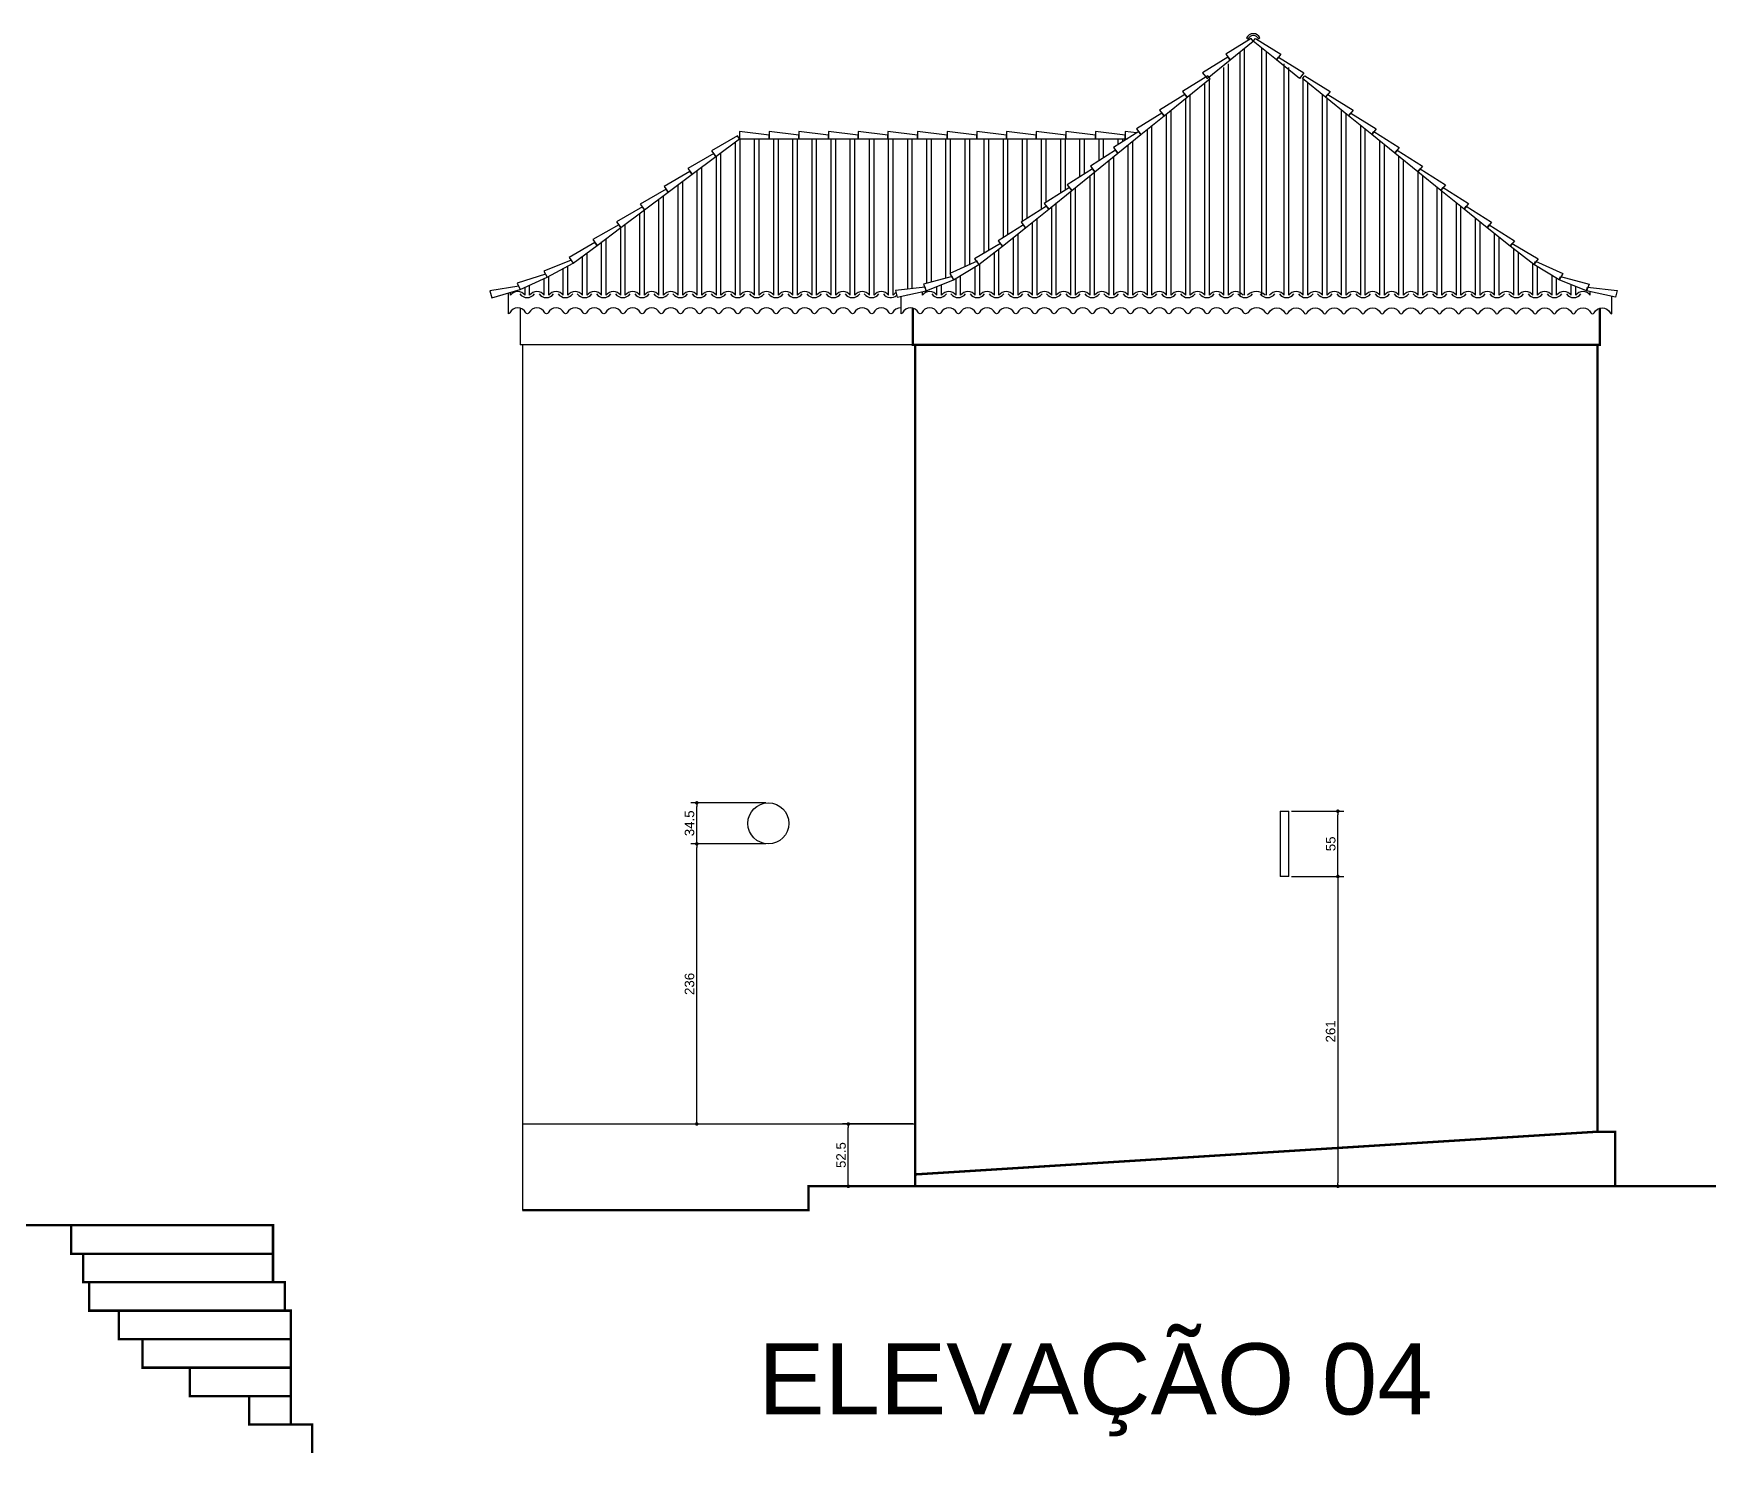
# Model space of a CAD drawing. Extents: x 2519 to 12890, y -1001 to 7229.
# Drawn here: x 11434 to 12853, y 4622 to 5819 of the extents above; entities that cross this region are included whole.
import ezdxf

# ---------------------------------------------------------------- set-up
doc = ezdxf.new("R2010")
doc.units = 0
doc.header["$PDMODE"] = 35
doc.layers.get('0').update_dxf_attribs({"linetype": 'CONTINUOUS'})
doc.layers.get('DEFPOINTS').update_dxf_attribs({"linetype": 'CONTINUOUS'})
for name, color, linetype in [('COTA', 7, 'CONTINUOUS'), ('PAREDE', 7, 'CONTINUOUS'), ('PAREDE_FINA', 7, 'CONTINUOUS')]:
    doc.layers.add(name, color=color, linetype=linetype)
doc.styles.add('TEXTO', font='ARIAL.TTF')
doc.dimstyles.new('COTA', dxfattribs={"dimtxt": 8, "dimasz": 3, "dimexe": 5, "dimexo": 2, "dimgap": 2, "dimtad": 1, "dimdec": 1, "dimdsep": 46, "dimtxsty": 'TEXTO', "dimblk1": 'DOT', "dimblk2": 'DOT', "dimsah": 1, "dimcen": 0, "dimclrd": 256, "dimclre": 256, "dimclrt": 256, "dimadec": 0, "dimazin": 0, "dimtfac": 0.6, "dimtdec": 1, "dimtmove": 0, "dimatfit": 3, "dimldrblk": 'DOT', "dimfxl": 1, "dimtolj": 1, "dimtzin": 0, "dimarcsym": 0})

# ---------------------------------------------------------------- blocks, each defined once
blk = doc.blocks.new('_DOT')
at = {"color": 0, "linetype": 'ByBlock'}
blk.add_line((-0.5, 0), (-1, 0), dxfattribs=at)
at = {"color": 0, "linetype": 'ByBlock', "const_width": 0.5}
blk.add_lwpolyline([(-0.25, 0, 1), (0.25, 0, 1)], format="xyb", close=True, dxfattribs=at)
blk = doc.blocks.new('*D1')
at = {"layer": 'COTA', "lineweight": -2}
for p, q in [((12174.9, 4900.5), (12115.5, 4900.5)), ((12120.5, 4851), (12120.5, 4897.5)), ((12088.9, 4848), (12125.5, 4848))]:
    blk.add_line(p, q, dxfattribs=at)
at = {"layer": 'DEFPOINTS', "color": 0}
for p in [(12120.5, 4900.5), (12176.9, 4900.5), (12086.9, 4848)]:
    blk.add_point(p, dxfattribs=at)
at = {"layer": 'COTA', "lineweight": -2, "xscale": 3, "yscale": 3, "zscale": 3}
for p, rotation in [((12120.5, 4900.5), 90), ((12120.5, 4848), 270)]:
    blk.add_blockref('_DOT', p, dxfattribs=dict(at, rotation=rotation))
at = {"layer": 'COTA', "insert": (12114.4, 4874.3), "char_height": 8, "attachment_point": 5, "rotation": 90, "style": 'TEXTO'}
blk.add_mtext('\\A1;52.5', dxfattribs=at)
blk = doc.blocks.new('*D2')
at = {"layer": 'COTA', "lineweight": -2}
for p, q in [((12051.1, 5136.5), (11987.8, 5136.5)), ((11992.8, 4903.5), (11992.8, 5133.5)), ((11847.9, 4900.5), (11997.8, 4900.5))]:
    blk.add_line(p, q, dxfattribs=at)
at = {"layer": 'DEFPOINTS', "color": 0}
for p in [(11992.8, 5136.5), (12053.1, 5136.5), (11845.9, 4900.5)]:
    blk.add_point(p, dxfattribs=at)
at = {"layer": 'COTA', "lineweight": -2, "xscale": 3, "yscale": 3, "zscale": 3}
for p, rotation in [((11992.8, 5136.5), 90), ((11992.8, 4900.5), 270)]:
    blk.add_blockref('_DOT', p, dxfattribs=dict(at, rotation=rotation))
at = {"layer": 'COTA', "insert": (11986.7, 5018.5), "char_height": 8, "attachment_point": 5, "rotation": 90, "style": 'TEXTO'}
blk.add_mtext('\\A1;236', dxfattribs=at)
blk = doc.blocks.new('*D3')
at = {"layer": 'COTA', "lineweight": -2}
for p, q in [((12051.1, 5171), (11987.8, 5171)), ((11992.8, 5139.5), (11992.8, 5168)), ((12051.1, 5136.5), (11987.8, 5136.5))]:
    blk.add_line(p, q, dxfattribs=at)
at = {"layer": 'DEFPOINTS', "color": 0}
for p in [(11992.8, 5171), (12053.1, 5171), (12053.1, 5136.5)]:
    blk.add_point(p, dxfattribs=at)
at = {"layer": 'COTA', "lineweight": -2, "xscale": 3, "yscale": 3, "zscale": 3}
for p, rotation in [((11992.8, 5171), 90), ((11992.8, 5136.5), 270)]:
    blk.add_blockref('_DOT', p, dxfattribs=dict(at, rotation=rotation))
at = {"layer": 'COTA', "insert": (11986.7, 5153.8), "char_height": 8, "attachment_point": 5, "rotation": 90, "style": 'TEXTO'}
blk.add_mtext('\\A1;34.5', dxfattribs=at)
blk = doc.blocks.new('*D4')
at = {"layer": 'COTA', "lineweight": -2}
for p, q in [((12493.9, 5109), (12538.1, 5109)), ((12533.1, 5106), (12533.1, 4851)), ((12764.9, 4848), (12528.1, 4848))]:
    blk.add_line(p, q, dxfattribs=at)
at = {"layer": 'DEFPOINTS', "color": 0}
for p in [(12491.9, 5109), (12533.1, 4848), (12766.9, 4848)]:
    blk.add_point(p, dxfattribs=at)
at = {"layer": 'COTA', "lineweight": -2, "xscale": 3, "yscale": 3, "zscale": 3}
for p, rotation in [((12533.1, 5109), 90), ((12533.1, 4848), 270)]:
    blk.add_blockref('_DOT', p, dxfattribs=dict(at, rotation=rotation))
at = {"layer": 'COTA', "insert": (12527, 4978.5), "char_height": 8, "attachment_point": 5, "rotation": 90, "style": 'TEXTO'}
blk.add_mtext('\\A1;261', dxfattribs=at)
blk = doc.blocks.new('*D5')
at = {"layer": 'COTA', "lineweight": -2}
for p, q in [((12493.9, 5164), (12538.1, 5164)), ((12533.1, 5112), (12533.1, 5161)), ((12493.9, 5109), (12538.1, 5109))]:
    blk.add_line(p, q, dxfattribs=at)
at = {"layer": 'DEFPOINTS', "color": 0}
for p in [(12491.9, 5164), (12533.1, 5164), (12491.9, 5109)]:
    blk.add_point(p, dxfattribs=at)
at = {"layer": 'COTA', "lineweight": -2, "xscale": 3, "yscale": 3, "zscale": 3}
for p, rotation in [((12533.1, 5164), 90), ((12533.1, 5109), 270)]:
    blk.add_blockref('_DOT', p, dxfattribs=dict(at, rotation=rotation))
at = {"layer": 'COTA', "insert": (12527.1, 5136.5), "char_height": 8, "attachment_point": 5, "rotation": 90, "style": 'TEXTO'}
blk.add_mtext('\\A1;55', dxfattribs=at)

msp = doc.modelspace()

# ---------------------------------------------------------------- linework, layer by layer
at = {"layer": 'PAREDE', "const_width": 2}
for points in [[(12174.89, 5587.75), (12174.89, 5557), (12753.89, 5557), (12753.89, 5587.75)], [(12176.89, 5557), (12176.89, 4848)], [(12751.89, 5557), (12751.89, 4894)], [(12766.89, 4848), (12766.89, 4894), (12751.89, 4894), (12176.89, 4858)], [(12851.89, 4848), (12086.89, 4848), (12086.89, 4828), (11845.89, 4828)], [(11635.65, 4767.21), (11635.65, 4815.21), (10157.65, 4815.21)], [(11635.65, 4791.21), (11465.65, 4791.21), (11465.65, 4815.21)], [(11475.65, 4791.21), (11475.65, 4767.21), (11645.65, 4767.21), (11645.65, 4743.21)], [(11480.65, 4767.21), (11480.65, 4743.21), (11650.65, 4743.21), (11650.65, 4647.21)], [(11505.65, 4743.21), (11505.65, 4719.21), (11650.65, 4719.21)], [(11650.65, 4695.21), (11525.65, 4695.21), (11525.65, 4719.21)], [(11565.65, 4695.21), (11565.65, 4671.21), (11650.65, 4671.21)], [(11668.65, 4623.21), (11668.65, 4647.21), (11615.65, 4647.21), (11615.65, 4671.21)]]:
    msp.add_lwpolyline(points, dxfattribs=at)
at = {"layer": 'PAREDE_FINA'}
for points in [[(12438.59, 5801.67), (12442.36, 5797), (12461.8, 5812.72), (12459.92, 5815.05), (12438.59, 5801.67)], [(12450.62, 5598.65), (12450.62, 5803.68)], [(12454.47, 5598.65), (12454.47, 5806.79)], [(12456.15, 5815.53), (12457.29, 5814.35)], [(12485.02, 5801.67), (12481.25, 5797), (12461.8, 5812.72), (12463.69, 5815.05), (12485.02, 5801.67)], [(12467.46, 5815.53), (12466.32, 5814.35)], [(12469.14, 5598.65), (12469.14, 5806.79)], [(12472.99, 5598.65), (12472.99, 5803.68)], [(12419.14, 5785.96), (12422.91, 5781.29), (12442.36, 5797), (12440.47, 5799.34), (12419.14, 5785.96)], [(12437.08, 5598.65), (12437.08, 5790.65)], [(12440.93, 5598.65), (12440.93, 5793.76)], [(12504.47, 5785.96), (12500.7, 5781.29), (12481.25, 5797), (12483.13, 5799.34), (12504.47, 5785.96)], [(12487.84, 5598.65), (12487.84, 5793.76)], [(12491.69, 5598.65), (12491.69, 5790.65)], [(12402.28, 5770.25), (12406.05, 5765.58), (12425.49, 5781.29), (12423.61, 5783.63), (12402.28, 5770.25)], [(12420.95, 5598.65), (12420.95, 5777.62)], [(12424.8, 5598.65), (12424.8, 5780.74)], [(12526.5, 5770.25), (12522.73, 5765.58), (12503.28, 5781.29), (12505.16, 5783.63), (12526.5, 5770.25)], [(12503.97, 5598.65), (12503.97, 5780.74)], [(12507.82, 5598.65), (12507.82, 5777.62)], [(12382.83, 5754.54), (12386.6, 5749.87), (12406.05, 5765.58), (12404.16, 5767.92), (12382.83, 5754.54)], [(12404.83, 5598.65), (12404.83, 5764.6)], [(12408.68, 5598.65), (12408.68, 5767.71)], [(12520.09, 5598.65), (12520.09, 5767.71)], [(12545.94, 5754.54), (12542.17, 5749.87), (12522.73, 5765.58), (12524.61, 5767.92), (12545.94, 5754.54)], [(12523.94, 5598.65), (12523.94, 5764.6)], [(12363.38, 5738.83), (12367.15, 5734.16), (12386.6, 5749.87), (12384.72, 5752.2), (12363.38, 5738.83)], [(12388.7, 5598.65), (12388.7, 5751.57)], [(12392.55, 5598.65), (12392.55, 5754.68)], [(12536.22, 5598.65), (12536.22, 5754.68)], [(12540.07, 5598.65), (12540.07, 5751.57)], [(12565.39, 5738.83), (12561.62, 5734.16), (12542.17, 5749.87), (12544.06, 5752.2), (12565.39, 5738.83)], [(12005.27, 5720.36), (12008.86, 5715.56), (12028.89, 5730.53), (12027.09, 5732.93), (12005.27, 5720.36)], [(12028.89, 5736.53), (12028.89, 5730.53), (12053.89, 5730.53), (12053.89, 5733.53), (12028.89, 5736.53)], [(12053.89, 5736.53), (12053.89, 5730.53), (12078.89, 5730.53), (12078.89, 5733.53), (12053.89, 5736.53)], [(12078.89, 5736.53), (12078.89, 5730.53), (12103.89, 5730.53), (12103.89, 5733.53), (12078.89, 5736.53)], [(12103.89, 5736.53), (12103.89, 5730.53), (12128.89, 5730.53), (12128.89, 5733.53), (12103.89, 5736.53)], [(12128.89, 5736.53), (12128.89, 5730.53), (12153.89, 5730.53), (12153.89, 5733.53), (12128.89, 5736.53)], [(12153.89, 5736.53), (12153.89, 5730.53), (12178.89, 5730.53), (12178.89, 5733.53), (12153.89, 5736.53)], [(12178.89, 5736.53), (12178.89, 5730.53), (12203.89, 5730.53), (12203.89, 5733.53), (12178.89, 5736.53)], [(12203.89, 5736.53), (12203.89, 5730.53), (12228.89, 5730.53), (12228.89, 5733.53), (12203.89, 5736.53)], [(12228.89, 5736.53), (12228.89, 5730.53), (12253.89, 5730.53), (12253.89, 5733.53), (12228.89, 5736.53)], [(12253.89, 5736.53), (12253.89, 5730.53), (12278.89, 5730.53), (12278.89, 5733.53), (12253.89, 5736.53)], [(12278.89, 5736.53), (12278.89, 5730.53), (12303.89, 5730.53), (12303.89, 5733.53), (12278.89, 5736.53)], [(12303.89, 5736.53), (12303.89, 5730.53), (12328.89, 5730.53), (12328.89, 5733.53), (12303.89, 5736.53)], [(12328.89, 5736.53), (12328.89, 5730.53), (12353.89, 5730.53), (12353.89, 5733.53), (12328.89, 5736.53)], [(12343.94, 5723.12), (12347.71, 5718.45), (12367.15, 5734.16), (12365.27, 5736.49), (12343.94, 5723.12)], [(12353.89, 5736.53), (12353.89, 5730.53), (12355.76, 5730.53)], [(12363.49, 5735.38), (12353.89, 5736.53)], [(12372.58, 5598.65), (12372.58, 5738.54)], [(12376.43, 5598.65), (12376.43, 5741.65)], [(12552.34, 5598.65), (12552.34, 5741.65)], [(12556.19, 5598.65), (12556.19, 5738.54)], [(12584.83, 5723.12), (12581.06, 5718.45), (12561.62, 5734.16), (12563.5, 5736.49), (12584.83, 5723.12)], [(12013.18, 5598.65), (12013.18, 5718.79)], [(12025.45, 5598.65), (12025.45, 5727.96)], [(12029.31, 5598.65), (12029.31, 5730.53)], [(12041.58, 5598.65), (12041.58, 5730.53)], [(12045.43, 5598.65), (12045.43, 5730.53)], [(12057.7, 5598.65), (12057.7, 5730.53)], [(12061.55, 5598.65), (12061.55, 5730.53)], [(12073.83, 5598.65), (12073.83, 5730.53)], [(12077.68, 5598.65), (12077.68, 5730.53)], [(12089.95, 5598.65), (12089.95, 5730.53)], [(12093.8, 5598.65), (12093.8, 5730.53)], [(12106.08, 5598.65), (12106.08, 5730.53)], [(12109.93, 5598.65), (12109.93, 5730.53)], [(12122.2, 5598.65), (12122.2, 5730.53)], [(12126.05, 5598.65), (12126.05, 5730.53)], [(12138.33, 5598.65), (12138.33, 5730.53)], [(12142.18, 5598.65), (12142.18, 5730.53)], [(12154.45, 5598.65), (12154.45, 5730.53)], [(12158.3, 5598.65), (12158.3, 5730.53)], [(12170.58, 5603.83), (12170.58, 5730.53)], [(12174.43, 5604.23), (12174.43, 5730.53)], [(12186.7, 5608.79), (12186.7, 5730.53)], [(12190.55, 5609.82), (12190.55, 5730.53)], [(12202.82, 5613.1), (12202.82, 5730.53)], [(12206.68, 5617.12), (12206.68, 5730.53)], [(12218.95, 5622.69), (12218.95, 5730.53)], [(12222.8, 5624.43), (12222.8, 5730.53)], [(12235.07, 5634.26), (12235.07, 5730.53)], [(12238.92, 5636.53), (12238.92, 5730.53)], [(12251.2, 5647.38), (12251.2, 5730.53)], [(12255.05, 5649.79), (12255.05, 5730.53)], [(12267.32, 5661.01), (12267.32, 5730.53)], [(12271.17, 5663.42), (12271.17, 5730.53)], [(12283.45, 5671.12), (12283.45, 5730.53)], [(12287.3, 5677.05), (12287.3, 5730.53)], [(12299.57, 5684.75), (12299.57, 5730.53)], [(12303.42, 5687.16), (12303.42, 5730.53)], [(12315.7, 5698.37), (12315.7, 5730.53)], [(12319.55, 5700.79), (12319.55, 5730.53)], [(12324.49, 5707.4), (12328.26, 5702.74), (12347.71, 5718.45), (12345.82, 5720.78), (12324.49, 5707.4)], [(12331.82, 5712), (12331.82, 5730.53)], [(12335.67, 5714.42), (12335.67, 5730.53)], [(12347.95, 5725.63), (12347.95, 5730.53)], [(12351.8, 5728.04), (12351.8, 5730.53)], [(12356.45, 5598.65), (12356.45, 5725.52)], [(12360.31, 5598.65), (12360.31, 5728.63)], [(12568.47, 5598.65), (12568.47, 5728.63)], [(12572.32, 5598.65), (12572.32, 5725.52)], [(12604.28, 5707.4), (12600.51, 5702.74), (12581.06, 5718.45), (12582.95, 5720.78), (12604.28, 5707.4)], [(11985.25, 5705.39), (11988.84, 5700.59), (12008.86, 5715.56), (12007.07, 5717.96), (11985.25, 5705.39)], [(11997.06, 5598.65), (11997.06, 5706.73)], [(12009.33, 5598.65), (12009.33, 5715.91)], [(12305.04, 5691.69), (12308.81, 5687.03), (12328.26, 5702.74), (12326.38, 5705.07), (12305.04, 5691.69)], [(12340.33, 5598.65), (12340.33, 5712.49)], [(12344.18, 5598.65), (12344.18, 5715.6)], [(12584.59, 5598.65), (12584.59, 5715.6)], [(12588.44, 5598.65), (12588.44, 5712.49)], [(12623.73, 5691.69), (12619.96, 5687.03), (12600.51, 5702.74), (12602.4, 5705.07), (12623.73, 5691.69)], [(11965.23, 5690.42), (11968.82, 5685.62), (11988.84, 5700.59), (11987.04, 5702.99), (11965.23, 5690.42)], [(11977.08, 5598.65), (11977.08, 5691.8)], [(11980.93, 5598.65), (11980.93, 5694.68)], [(11993.21, 5598.65), (11993.21, 5703.85)], [(12324.21, 5598.65), (12324.21, 5699.46)], [(12328.06, 5598.65), (12328.06, 5702.57)], [(12600.72, 5598.65), (12600.72, 5702.57)], [(12604.57, 5598.65), (12604.57, 5699.46)], [(11945.2, 5675.45), (11948.8, 5670.65), (11968.82, 5685.62), (11967.02, 5688.02), (11945.2, 5675.45)], [(11960.96, 5598.65), (11960.96, 5679.74)], [(11964.81, 5598.65), (11964.81, 5682.62)], [(12285.6, 5675.98), (12289.37, 5671.32), (12308.81, 5687.03), (12306.93, 5689.36), (12285.6, 5675.98)], [(12295.81, 5598.65), (12295.81, 5676.52)], [(12308.08, 5598.65), (12308.08, 5686.43)], [(12311.93, 5598.65), (12311.93, 5689.55)], [(12616.84, 5598.65), (12616.84, 5689.55)], [(12643.17, 5675.98), (12639.4, 5671.32), (12619.96, 5687.03), (12621.84, 5689.36), (12643.17, 5675.98)], [(12620.69, 5598.65), (12620.69, 5686.43)], [(12632.96, 5598.65), (12632.96, 5676.52)], [(11925.18, 5660.48), (11928.77, 5655.68), (11948.8, 5670.65), (11947, 5673.05), (11925.18, 5660.48)], [(11944.83, 5598.65), (11944.83, 5667.68)], [(11948.68, 5598.65), (11948.68, 5670.56)], [(12266.15, 5660.27), (12269.92, 5655.6), (12289.37, 5671.32), (12287.48, 5673.65), (12266.15, 5660.27)], [(12279.68, 5598.65), (12279.68, 5663.49)], [(12291.96, 5598.65), (12291.96, 5673.41)], [(12636.82, 5598.65), (12636.82, 5673.41)], [(12662.62, 5660.27), (12658.85, 5655.6), (12639.4, 5671.32), (12641.29, 5673.65), (12662.62, 5660.27)], [(12649.09, 5598.65), (12649.09, 5663.49)], [(11905.16, 5645.51), (11908.75, 5640.71), (11928.77, 5655.68), (11926.98, 5658.08), (11905.16, 5645.51)], [(11928.71, 5598.65), (11928.71, 5655.63)], [(11932.56, 5598.65), (11932.56, 5658.51)], [(12246.71, 5644.56), (12250.48, 5639.89), (12269.92, 5655.6), (12268.04, 5657.94), (12246.71, 5644.56)], [(12263.56, 5598.65), (12263.56, 5650.46)], [(12275.83, 5598.65), (12275.83, 5660.38)], [(12652.94, 5598.65), (12652.94, 5660.38)], [(12682.07, 5644.56), (12678.3, 5639.89), (12658.85, 5655.6), (12660.74, 5657.94), (12682.07, 5644.56)], [(12665.21, 5598.65), (12665.21, 5650.46)], [(11885.14, 5630.54), (11888.73, 5625.74), (11908.75, 5640.71), (11906.96, 5643.11), (11885.14, 5630.54)], [(11900.31, 5598.65), (11900.31, 5634.4)], [(11912.58, 5598.65), (11912.58, 5643.57)], [(11916.43, 5598.65), (11916.43, 5646.45)], [(12226.97, 5629.48), (12230.62, 5624.71), (12250.48, 5639.89), (12248.65, 5642.28), (12226.97, 5629.48)], [(12243.58, 5598.65), (12243.58, 5634.62)], [(12247.43, 5598.65), (12247.43, 5637.57)], [(12259.71, 5598.65), (12259.71, 5647.02)], [(12669.06, 5598.65), (12669.06, 5647.02)], [(12701.8, 5629.48), (12698.16, 5624.71), (12678.3, 5639.89), (12680.12, 5642.28), (12701.8, 5629.48)], [(12681.34, 5598.65), (12681.34, 5637.57)], [(12685.19, 5598.65), (12685.19, 5634.62)], [(11886.88, 5628.21), (11863.9, 5619.06)], [(11863.9, 5619.06), (11866.77, 5613.79), (11888.73, 5625.74)], [(11880.33, 5598.65), (11880.33, 5621.17)], [(11884.18, 5598.65), (11884.18, 5623.27)], [(11896.46, 5598.65), (11896.46, 5631.52)], [(12206.13, 5616.87), (12209.24, 5611.74), (12230.62, 5624.71), (12229.06, 5627.27), (12206.13, 5616.87)], [(12227.46, 5598.65), (12227.46, 5622.79)], [(12231.31, 5598.65), (12231.31, 5625.24)], [(12697.46, 5598.65), (12697.46, 5625.24)], [(12722.64, 5616.87), (12719.53, 5611.74), (12698.16, 5624.71), (12699.71, 5627.27), (12722.64, 5616.87)], [(12701.31, 5598.65), (12701.31, 5622.79)], [(11842.73, 5606.27), (11818.32, 5602.35)], [(11865.32, 5616.46), (11841.52, 5608.92)], [(11841.52, 5608.92), (11844.01, 5603.45), (11866.77, 5613.79)], [(11848.09, 5598.65), (11848.09, 5605.31)], [(11851.94, 5598.65), (11851.94, 5607.06)], [(11864.21, 5598.65), (11864.21, 5612.63)], [(11868.06, 5598.65), (11868.06, 5614.5)], [(12160.33, 5602.77), (12161.65, 5596.92), (12186.04, 5602.44), (12185.37, 5605.37), (12160.33, 5602.77)], [(12183.8, 5608.01), (12186.04, 5602.44), (12209.24, 5611.74), (12208.13, 5614.52), (12183.8, 5608.01)], [(12195.21, 5598.65), (12195.21, 5606.12)], [(12199.06, 5598.65), (12199.06, 5607.66)], [(12211.33, 5598.65), (12211.33, 5613.01)], [(12215.18, 5598.65), (12215.18, 5615.35)], [(12713.59, 5598.65), (12713.59, 5615.35)], [(12717.44, 5598.65), (12717.44, 5613.01)], [(12744.97, 5608.01), (12742.74, 5602.44), (12719.53, 5611.74), (12720.64, 5614.52), (12744.97, 5608.01)], [(12729.71, 5598.65), (12729.71, 5607.66)], [(12733.56, 5598.65), (12733.56, 5606.12)], [(12768.44, 5602.77), (12767.12, 5596.92), (12742.74, 5602.44), (12743.4, 5605.37), (12768.44, 5602.77)], [(11818.32, 5602.35), (11819.97, 5596.58), (11844.01, 5603.45)], [(11833.89, 5600.56), (11833.89, 5583)], [(11835.81, 5598.65), (11835.81, 5601.11)], [(12164.89, 5597.65), (12164.89, 5583)], [(12182.94, 5598.65), (12182.94, 5601.74)], [(12745.84, 5598.65), (12745.84, 5601.74)], [(12763.89, 5583), (12763.89, 5597.65)], [(11843.89, 5587.75), (11843.89, 5557)], [(12174.89, 5557), (11843.89, 5557)], [(11845.89, 5557), (11845.89, 4828)], [(12484.39, 5164), (12484.39, 5109)], [(12484.39, 5164), (12491.89, 5164)], [(12491.89, 5109), (12491.89, 5164)], [(12491.89, 5109), (12484.39, 5109)], [(11845.89, 4900.5), (12176.89, 4900.5)]]:
    msp.add_lwpolyline(points, dxfattribs=at)
for points in [[(11850.01, 5583, -0.284915), (11848.67, 5583.83, 0.6201737), (11835.23, 5583.83, -0.284915), (11833.89, 5583)], [(11866.13, 5583, -0.284915), (11864.79, 5583.83, 0.6201737), (11851.35, 5583.83, -0.284915), (11850.01, 5583)], [(11882.26, 5583, -0.284915), (11880.92, 5583.83, 0.6201737), (11867.48, 5583.83, -0.284915), (11866.13, 5583)], [(11898.38, 5583, -0.284915), (11897.04, 5583.83, 0.6201737), (11883.6, 5583.83, -0.284915), (11882.26, 5583)], [(11914.51, 5583, -0.284915), (11913.16, 5583.83, 0.6201737), (11899.73, 5583.83, -0.284915), (11898.38, 5583)], [(11930.63, 5583, -0.284915), (11929.29, 5583.83, 0.6201737), (11915.85, 5583.83, -0.284915), (11914.51, 5583)], [(11946.76, 5583, -0.284915), (11945.41, 5583.83, 0.6201737), (11931.98, 5583.83, -0.284915), (11930.63, 5583)], [(11946.76, 5583, -0.284915), (11945.41, 5583.83, 0.6201737), (11931.98, 5583.83, -0.284915), (11930.63, 5583)], [(11962.88, 5583, -0.284915), (11961.54, 5583.83, 0.6201737), (11948.1, 5583.83, -0.284915), (11946.76, 5583)], [(11979.01, 5583, -0.284915), (11977.66, 5583.83, 0.6201737), (11964.23, 5583.83, -0.284915), (11962.88, 5583)], [(11995.13, 5583, -0.284915), (11993.79, 5583.83, 0.6201737), (11980.35, 5583.83, -0.284915), (11979.01, 5583)], [(12011.26, 5583, -0.284915), (12009.91, 5583.83, 0.6201737), (11996.47, 5583.83, -0.284915), (11995.13, 5583)], [(12027.38, 5583, -0.284915), (12026.04, 5583.83, 0.6201737), (12012.6, 5583.83, -0.284915), (12011.26, 5583)], [(12043.5, 5583, -0.284915), (12042.16, 5583.83, 0.6201737), (12028.72, 5583.83, -0.284915), (12027.38, 5583)], [(12043.5, 5583, -0.284915), (12042.16, 5583.83, 0.6201737), (12028.72, 5583.83, -0.284915), (12027.38, 5583)], [(12043.5, 5583, -0.284915), (12042.16, 5583.83, 0.6201737), (12028.72, 5583.83, -0.284915), (12027.38, 5583)], [(12059.63, 5583, -0.284915), (12058.29, 5583.83, 0.6201737), (12044.85, 5583.83, -0.284915), (12043.5, 5583)], [(12075.75, 5583, -0.284915), (12074.41, 5583.83, 0.6201737), (12060.97, 5583.83, -0.284915), (12059.63, 5583)], [(12091.88, 5583, -0.284915), (12090.53, 5583.83, 0.6201737), (12077.1, 5583.83, -0.284915), (12075.75, 5583)], [(12108, 5583, -0.284915), (12106.66, 5583.83, 0.6201737), (12093.22, 5583.83, -0.284915), (12091.88, 5583)], [(12124.13, 5583, -0.284915), (12122.78, 5583.83, 0.6201737), (12109.35, 5583.83, -0.284915), (12108, 5583)], [(12140.25, 5583, -0.284915), (12138.91, 5583.83, 0.6201737), (12125.47, 5583.83, -0.284915), (12124.13, 5583)], [(12156.38, 5583, -0.284915), (12155.03, 5583.83, 0.6201737), (12141.6, 5583.83, -0.284915), (12140.25, 5583)], [(12164.89, 5587.99, 0.3011198), (12157.72, 5583.83, -0.284915), (12156.38, 5583)], [(12181.01, 5583, -0.284915), (12179.67, 5583.83, 0.6201737), (12166.23, 5583.83, -0.284915), (12164.89, 5583)], [(12197.13, 5583, -0.284915), (12195.79, 5583.83, 0.6201737), (12182.35, 5583.83, -0.284915), (12181.01, 5583)], [(12213.26, 5583, -0.284915), (12211.92, 5583.83, 0.6201737), (12198.48, 5583.83, -0.284915), (12197.13, 5583)], [(12229.38, 5583, -0.284915), (12228.04, 5583.83, 0.6201737), (12214.6, 5583.83, -0.284915), (12213.26, 5583)], [(12245.51, 5583, -0.284915), (12244.16, 5583.83, 0.6201737), (12230.73, 5583.83, -0.284915), (12229.38, 5583)], [(12261.63, 5583, -0.284915), (12260.29, 5583.83, 0.6201737), (12246.85, 5583.83, -0.284915), (12245.51, 5583)], [(12277.76, 5583, -0.284915), (12276.41, 5583.83, 0.6201737), (12262.98, 5583.83, -0.284915), (12261.63, 5583)], [(12277.76, 5583, -0.284915), (12276.41, 5583.83, 0.6201737), (12262.98, 5583.83, -0.284915), (12261.63, 5583)], [(12293.88, 5583, -0.284915), (12292.54, 5583.83, 0.6201737), (12279.1, 5583.83, -0.284915), (12277.76, 5583)], [(12310.01, 5583, -0.284915), (12308.66, 5583.83, 0.6201737), (12295.23, 5583.83, -0.284915), (12293.88, 5583)], [(12326.13, 5583, -0.284915), (12324.79, 5583.83, 0.6201737), (12311.35, 5583.83, -0.284915), (12310.01, 5583)], [(12342.26, 5583, -0.284915), (12340.91, 5583.83, 0.6201737), (12327.47, 5583.83, -0.284915), (12326.13, 5583)], [(12358.38, 5583, -0.284915), (12357.04, 5583.83, 0.6201737), (12343.6, 5583.83, -0.284915), (12342.26, 5583)], [(12374.5, 5583, -0.284915), (12373.16, 5583.83, 0.6201737), (12359.72, 5583.83, -0.284915), (12358.38, 5583)], [(12374.5, 5583, -0.284915), (12373.16, 5583.83, 0.6201737), (12359.72, 5583.83, -0.284915), (12358.38, 5583)], [(12374.5, 5583, -0.284915), (12373.16, 5583.83, 0.6201737), (12359.72, 5583.83, -0.284915), (12358.38, 5583)], [(12390.63, 5583, -0.284915), (12389.29, 5583.83, 0.6201737), (12375.85, 5583.83, -0.284915), (12374.5, 5583)], [(12406.75, 5583, -0.284915), (12405.41, 5583.83, 0.6201737), (12391.97, 5583.83, -0.284915), (12390.63, 5583)], [(12422.88, 5583, -0.284915), (12421.53, 5583.83, 0.6201737), (12408.1, 5583.83, -0.284915), (12406.75, 5583)], [(12439, 5583, -0.284915), (12437.66, 5583.83, 0.6201737), (12424.22, 5583.83, -0.284915), (12422.88, 5583)], [(12455.13, 5583, -0.284915), (12453.78, 5583.83, 0.6201737), (12440.35, 5583.83, -0.284915), (12439, 5583)], [(12473.64, 5583, -0.284915), (12472.3, 5583.83, 0.5497929), (12457.14, 5583.83, -0.2064655), (12455.13, 5583)], [(12473.64, 5583, 0.284915), (12474.99, 5583.83, -0.6201737), (12488.43, 5583.83, 0.284915), (12489.77, 5583)], [(12489.77, 5583, 0.284915), (12491.11, 5583.83, -0.6201737), (12504.55, 5583.83, 0.284915), (12505.89, 5583)], [(12505.89, 5583, 0.284915), (12507.24, 5583.83, -0.6201737), (12520.67, 5583.83, 0.284915), (12522.02, 5583)], [(12522.02, 5583, 0.284915), (12523.36, 5583.83, -0.6201737), (12536.8, 5583.83, 0.284915), (12538.14, 5583)], [(12538.14, 5583, 0.284915), (12539.49, 5583.83, -0.6201737), (12552.92, 5583.83, 0.284915), (12554.27, 5583)], [(12554.27, 5583, 0.284915), (12555.61, 5583.83, -0.6201737), (12569.05, 5583.83, 0.284915), (12570.39, 5583)], [(12554.27, 5583, 0.284915), (12555.61, 5583.83, -0.6201737), (12569.05, 5583.83, 0.284915), (12570.39, 5583)], [(12554.27, 5583, 0.284915), (12555.61, 5583.83, -0.6201737), (12569.05, 5583.83, 0.284915), (12570.39, 5583)], [(12570.39, 5583, 0.284915), (12571.74, 5583.83, -0.6201737), (12585.17, 5583.83, 0.284915), (12586.52, 5583)], [(12586.52, 5583, 0.284915), (12587.86, 5583.83, -0.6201737), (12601.3, 5583.83, 0.284915), (12602.64, 5583)], [(12602.64, 5583, 0.284915), (12603.98, 5583.83, -0.6201737), (12617.42, 5583.83, 0.284915), (12618.77, 5583)], [(12618.77, 5583, 0.284915), (12620.11, 5583.83, -0.6201737), (12633.55, 5583.83, 0.284915), (12634.89, 5583)], [(12634.89, 5583, 0.284915), (12636.23, 5583.83, -0.6201737), (12649.67, 5583.83, 0.284915), (12651.01, 5583)], [(12651.01, 5583, 0.284915), (12652.36, 5583.83, -0.6201737), (12665.8, 5583.83, 0.284915), (12667.14, 5583)], [(12651.01, 5583, 0.284915), (12652.36, 5583.83, -0.6201737), (12665.8, 5583.83, 0.284915), (12667.14, 5583)], [(12667.14, 5583, 0.284915), (12668.48, 5583.83, -0.6201737), (12681.92, 5583.83, 0.284915), (12683.26, 5583)], [(12683.26, 5583, 0.284915), (12684.61, 5583.83, -0.6201737), (12698.04, 5583.83, 0.284915), (12699.39, 5583)], [(12699.39, 5583, 0.284915), (12700.73, 5583.83, -0.6201737), (12714.17, 5583.83, 0.284915), (12715.51, 5583)], [(12715.51, 5583, 0.284915), (12716.86, 5583.83, -0.6201737), (12730.29, 5583.83, 0.284915), (12731.64, 5583)], [(12731.64, 5583, 0.284915), (12732.98, 5583.83, -0.6201737), (12746.42, 5583.83, 0.284915), (12747.76, 5583)], [(12747.76, 5583, 0.284915), (12749.11, 5583.83, -0.6201737), (12762.54, 5583.83, 0.284915), (12763.89, 5583)]]:
    msp.add_lwpolyline(points, format="xyb", dxfattribs=at)
msp.add_circle((12053.14, 5153.75), 17.25, dxfattribs=at)
for centre, radius, start, end in [((12461.8, 5812.72), 6.32, 26.41268, 153.58732), ((12461.8, 5812.72), 4.8, 19.86114, 160.13886), ((11841.95, 5594.34), 7.5, 35.09066, 144.90934), ((11849.87, 5604.18), 7.5, 215.09066, 324.90934), ((11858.07, 5594.34), 7.5, 35.09066, 144.90934), ((11865.99, 5604.18), 7.5, 215.09066, 324.90934), ((11874.2, 5594.34), 7.5, 35.09066, 144.90934), ((11882.12, 5604.18), 7.5, 215.09066, 324.90934), ((11890.32, 5594.34), 7.5, 35.09066, 144.90934), ((11898.24, 5604.18), 7.5, 215.09066, 324.90934), ((11906.45, 5594.34), 7.5, 35.09066, 144.90934), ((11914.37, 5604.18), 7.5, 215.09066, 324.90934), ((11922.57, 5594.34), 7.5, 35.09066, 144.90934), ((11930.49, 5604.18), 7.5, 215.09066, 324.90934), ((11938.7, 5594.34), 7.5, 35.09066, 144.90934), ((11946.62, 5604.18), 7.5, 215.09066, 324.90934), ((11954.82, 5594.34), 7.5, 35.09066, 144.90934), ((11962.74, 5604.18), 7.5, 215.09066, 324.90934), ((11970.94, 5594.34), 7.5, 35.09066, 144.90934), ((11978.86, 5604.18), 7.5, 215.09066, 324.90934), ((11987.07, 5594.34), 7.5, 35.09066, 144.90934), ((11994.99, 5604.18), 7.5, 215.09066, 324.90934), ((12003.19, 5594.34), 7.5, 35.09066, 144.90934), ((12011.11, 5604.18), 7.5, 215.09066, 324.90934), ((12019.32, 5594.34), 7.5, 35.09066, 144.90934), ((12027.24, 5604.18), 7.5, 215.09066, 324.90934), ((12035.44, 5594.34), 7.5, 35.09066, 144.90934), ((12043.36, 5604.18), 7.5, 215.09066, 324.90934), ((12051.57, 5594.34), 7.5, 35.09066, 144.90934), ((12059.49, 5604.18), 7.5, 215.09066, 324.90934), ((12067.69, 5594.34), 7.5, 35.09066, 144.90934), ((12075.61, 5604.18), 7.5, 215.09066, 324.90934), ((12083.82, 5594.34), 7.5, 35.09066, 144.90934), ((12091.74, 5604.18), 7.5, 215.09066, 324.90934), ((12099.94, 5594.34), 7.5, 35.09066, 144.90934), ((12107.86, 5604.18), 7.5, 215.09066, 324.90934), ((12116.06, 5594.34), 7.5, 35.09066, 144.90934), ((12123.98, 5604.18), 7.5, 215.09066, 324.90934), ((12132.19, 5594.34), 7.5, 35.09066, 144.90934), ((12140.11, 5604.18), 7.5, 215.09066, 324.90934), ((12148.31, 5594.34), 7.5, 35.09066, 144.90934), ((12156.23, 5604.18), 7.5, 215.09066, 312.15655), ((12164.44, 5594.34), 7.5, 119.39001, 144.90934), ((12164.44, 5594.34), 7.5, 35.09066, 37.44245), ((12189.07, 5594.34), 7.5, 35.09066, 144.90934), ((12196.99, 5604.18), 7.5, 215.09066, 324.90934), ((12205.2, 5594.34), 7.5, 35.09066, 144.90934), ((12213.12, 5604.18), 7.5, 215.09066, 324.90934), ((12221.32, 5594.34), 7.5, 35.09066, 144.90934), ((12229.24, 5604.18), 7.5, 215.09066, 324.90934), ((12237.45, 5594.34), 7.5, 35.09066, 144.90934), ((12245.37, 5604.18), 7.5, 215.09066, 324.90934), ((12253.57, 5594.34), 7.5, 35.09066, 144.90934), ((12261.49, 5604.18), 7.5, 215.09066, 324.90934), ((12269.7, 5594.34), 7.5, 35.09066, 144.90934), ((12277.62, 5604.18), 7.5, 215.09066, 324.90934), ((12285.82, 5594.34), 7.5, 35.09066, 144.90934), ((12293.74, 5604.18), 7.5, 215.09066, 324.90934), ((12301.94, 5594.34), 7.5, 35.09066, 144.90934), ((12309.86, 5604.18), 7.5, 215.09066, 324.90934), ((12318.07, 5594.34), 7.5, 35.09066, 144.90934), ((12325.99, 5604.18), 7.5, 215.09066, 324.90934), ((12334.19, 5594.34), 7.5, 35.09066, 144.90934), ((12342.11, 5604.18), 7.5, 215.09066, 324.90934), ((12350.32, 5594.34), 7.5, 35.09066, 144.90934), ((12358.24, 5604.18), 7.5, 215.09066, 324.90934), ((12366.44, 5594.34), 7.5, 35.09066, 144.90934), ((12374.36, 5604.18), 7.5, 215.09066, 324.90934), ((12382.57, 5594.34), 7.5, 35.09066, 144.90934), ((12390.49, 5604.18), 7.5, 215.09066, 324.90934), ((12398.69, 5594.34), 7.5, 35.09066, 144.90934), ((12406.61, 5604.18), 7.5, 215.09066, 324.90934), ((12414.82, 5594.34), 7.5, 35.09066, 144.90934), ((12422.74, 5604.18), 7.5, 215.09066, 324.90934), ((12430.94, 5594.34), 7.5, 35.09066, 144.90934), ((12438.86, 5604.18), 7.5, 215.09066, 324.90934), ((12447.06, 5594.34), 7.5, 35.09066, 144.90934), ((12454.98, 5604.18), 7.5, 215.09066, 324.90934), ((12464.39, 5592.03), 9.88, 42.04936, 137.95064), ((12473.79, 5604.18), 7.5, 215.09066, 324.90934), ((12481.71, 5594.34), 7.5, 35.09066, 144.90934), ((12489.91, 5604.18), 7.5, 215.09066, 324.90934), ((12497.83, 5594.34), 7.5, 35.09066, 144.90934), ((12506.04, 5604.18), 7.5, 215.09066, 324.90934), ((12513.96, 5594.34), 7.5, 35.09066, 144.90934), ((12522.16, 5604.18), 7.5, 215.09066, 324.90934), ((12530.08, 5594.34), 7.5, 35.09066, 144.90934), ((12538.29, 5604.18), 7.5, 215.09066, 324.90934), ((12546.2, 5594.34), 7.5, 35.09066, 144.90934), ((12554.41, 5604.18), 7.5, 215.09066, 324.90934), ((12562.33, 5594.34), 7.5, 35.09066, 144.90934), ((12570.53, 5604.18), 7.5, 215.09066, 324.90934), ((12578.45, 5594.34), 7.5, 35.09066, 144.90934), ((12586.66, 5604.18), 7.5, 215.09066, 324.90934), ((12594.58, 5594.34), 7.5, 35.09066, 144.90934), ((12602.78, 5604.18), 7.5, 215.09066, 324.90934), ((12610.7, 5594.34), 7.5, 35.09066, 144.90934), ((12618.91, 5604.18), 7.5, 215.09066, 324.90934), ((12626.83, 5594.34), 7.5, 35.09066, 144.90934), ((12635.03, 5604.18), 7.5, 215.09066, 324.90934), ((12642.95, 5594.34), 7.5, 35.09066, 144.90934), ((12651.16, 5604.18), 7.5, 215.09066, 324.90934), ((12659.08, 5594.34), 7.5, 35.09066, 144.90934), ((12667.28, 5604.18), 7.5, 215.09066, 324.90934), ((12675.2, 5594.34), 7.5, 35.09066, 144.90934), ((12683.41, 5604.18), 7.5, 215.09066, 324.90934), ((12691.33, 5594.34), 7.5, 35.09066, 144.90934), ((12699.53, 5604.18), 7.5, 215.09066, 324.90934), ((12707.45, 5594.34), 7.5, 35.09066, 144.90934), ((12715.65, 5604.18), 7.5, 215.09066, 324.90934), ((12723.57, 5594.34), 7.5, 35.09066, 144.90934), ((12731.78, 5604.18), 7.5, 215.09066, 324.90934), ((12739.7, 5594.34), 7.5, 35.09066, 144.90934)]:
    msp.add_arc(centre, radius, start, end, dxfattribs=at)

# ---------------------------------------------------------------- texts
at = {"layer": 'PAREDE_FINA', "style": 'TEXTO'}
msp.add_text('ELEVAÇÃO 04', height=60, dxfattribs=at).set_placement((12044.55, 4655.75))

# ---------------------------------------------------------------- dimensions: what is measured, and where the dimension line sits
at = {"layer": 'COTA'}
for base, p1, p2, picture, middle in [((11992.77, 5171), (12053.14, 5136.5), (12053.14, 5171), '*D3', (11986.68, 5153.75)), ((12533.13, 5164), (12491.89, 5109), (12491.89, 5164), '*D5', (12527.06, 5136.5)), ((11992.77, 5136.5), (11845.89, 4900.5), (12053.14, 5136.5), '*D2', (11986.68, 5018.5)), ((12533.13, 4848), (12491.89, 5109), (12766.89, 4848), '*D4', (12527.05, 4978.5)), ((12120.49, 4900.5), (12086.89, 4848), (12176.89, 4900.5), '*D1', (12114.4, 4874.25))]:
    dim = msp.add_linear_dim(base=base, p1=p1, p2=p2, angle=90, dimstyle='COTA', dxfattribs=at)
    dim.commit()
    dim.dimension.update_dxf_attribs({"geometry": picture, "text_midpoint": middle})

doc.saveas('drawing.dxf')
